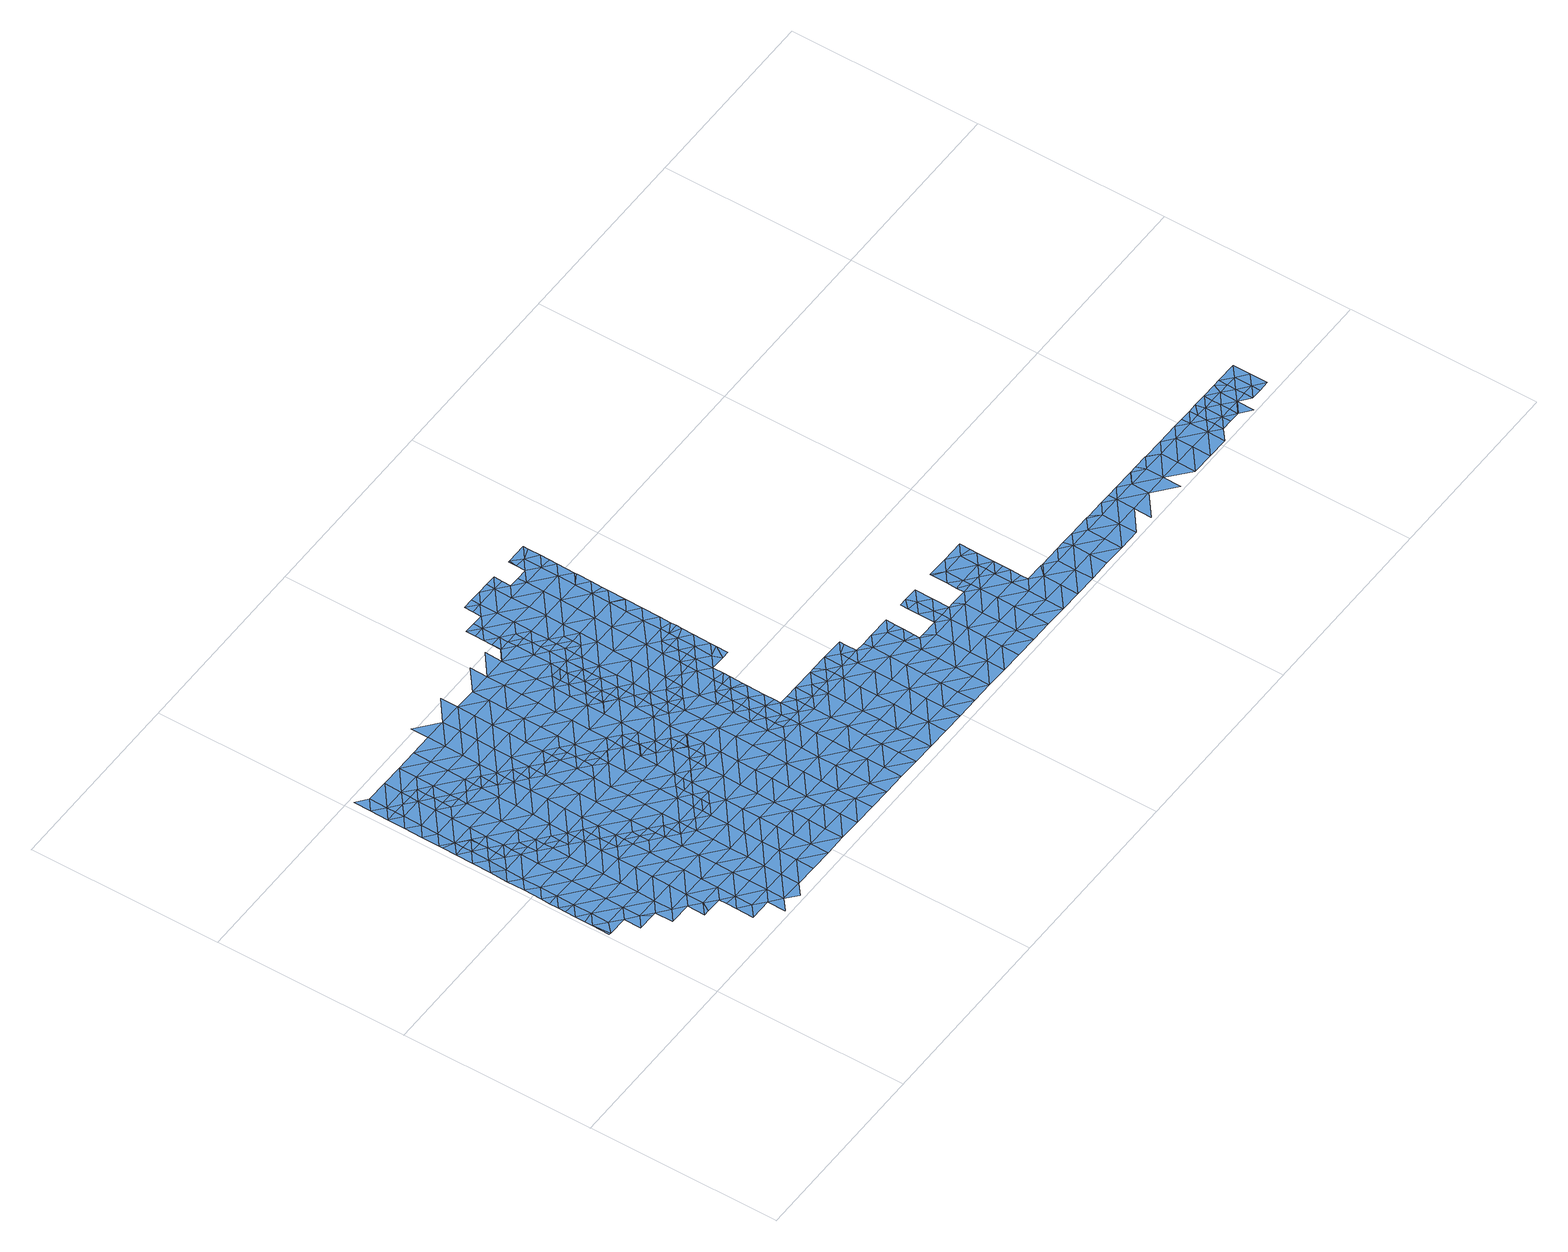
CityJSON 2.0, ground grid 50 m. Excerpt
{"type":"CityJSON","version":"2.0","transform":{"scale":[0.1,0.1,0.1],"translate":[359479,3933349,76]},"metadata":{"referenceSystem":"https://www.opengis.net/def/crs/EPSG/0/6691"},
"CityObjects":{
"waterbody1":{"type":"WaterBody","attributes":{"name":"10","class":"1140","function":"1","WaterBodyRiverFloodingRiskAttribute.description":"5","WaterBodyRiverFloodingRiskAttribute.rankOrg":"2","WaterBodyRiverFloodingRiskAttribute.adminType":"2","WaterBodyRiverFloodingRiskAttribute.scale":"L2"},"geometry":[{"type":"MultiSurface","lod":"1","boundaries":[[[0,1,2]],[[3,2,1]],[[2,4,5]],[[3,4,2]],[[5,4,6]],[[3,1,7]],[[8,6,9]],[[6,4,9]],[[10,8,9]],[[11,4,3]],[[12,13,10]],[[14,15,7]],[[11,3,7]],[[12,10,9]],[[16,13,12]],[[17,9,4]],[[18,19,16]],[[15,14,20]],[[18,16,12]],[[7,15,11]],[[17,4,11]],[[21,22,19]],[[23,15,20]],[[18,21,19]],[[17,24,9]],[[12,9,24]],[[23,25,15]],[[15,25,11]],[[26,27,23]],[[21,28,22]],[[22,28,29]],[[18,12,30]],[[31,21,18]],[[27,25,23]],[[11,32,17]],[[30,12,24]],[[33,34,29]],[[28,33,29]],[[30,31,18]],[[27,26,35]],[[17,36,24]],[[11,25,32]],[[33,37,34]],[[34,37,38]],[[31,39,21]],[[21,40,28]],[[28,41,33]],[[42,43,44]],[[36,17,32]],[[45,27,35]],[[27,46,25]],[[35,43,42]],[[47,38,37]],[[41,48,33]],[[30,24,49]],[[50,31,30]],[[48,51,33]],[[33,51,37]],[[42,45,35]],[[28,40,41]],[[49,24,36]],[[21,39,40]],[[25,52,32]],[[53,47,37]],[[46,27,45]],[[42,44,54]],[[55,39,31]],[[56,53,37]],[[50,30,49]],[[37,51,56]],[[32,57,36]],[[58,59,60]],[[50,55,31]],[[61,60,59]],[[62,41,40]],[[63,64,58]],[[52,25,46]],[[39,65,40]],[[66,49,36]],[[67,42,54]],[[56,68,53]],[[63,58,60]],[[69,62,40]],[[54,64,63]],[[65,69,40]],[[45,42,67]],[[57,32,52]],[[39,70,65]],[[71,50,49]],[[67,72,45]],[[73,74,75]],[[39,55,70]],[[54,63,67]],[[62,69,76]],[[72,77,45]],[[66,36,57]],[[66,71,49]],[[78,79,61]],[[73,75,80]],[[81,55,50]],[[46,45,77]],[[82,65,70]],[[73,83,74]],[[63,60,84]],[[60,61,84]],[[52,46,77]],[[55,85,70]],[[86,67,63]],[[87,74,83]],[[52,88,57]],[[80,89,73]],[[90,82,70]],[[61,79,84]],[[85,90,70]],[[91,63,84]],[[55,81,85]],[[88,52,77]],[[57,92,66]],[[50,71,81]],[[88,92,57]],[[82,90,93]],[[86,63,91]],[[72,67,86]],[[94,73,89]],[[66,95,71]],[[96,84,79]],[[97,77,72]],[[98,85,81]],[[79,99,100]],[[101,97,72]],[[102,103,71]],[[83,73,104]],[[71,103,81]],[[66,105,95]],[[102,71,95]],[[94,89,106]],[[84,107,91]],[[72,86,101]],[[104,73,94]],[[66,92,105]],[[103,108,81]],[[81,109,98]],[[107,86,91]],[[88,77,97]],[[108,109,81]],[[79,100,96]],[[110,111,112]],[[106,113,94]],[[114,95,105]],[[107,84,96]],[[112,115,116]],[[117,101,86]],[[92,118,105]],[[92,88,119]],[[107,117,86]],[[120,114,105]],[[88,97,119]],[[112,111,115]],[[113,121,94]],[[115,122,116]],[[118,120,105]],[[123,104,94]],[[124,122,113]],[[124,116,122]],[[92,125,118]],[[126,96,100]],[[101,127,97]],[[111,128,115]],[[121,123,94]],[[92,119,125]],[[122,121,113]],[[114,120,129]],[[130,119,97]],[[131,107,96]],[[101,117,127]],[[127,130,97]],[[128,132,115]],[[133,118,125]],[[100,134,126]],[[125,119,135]],[[107,136,117]],[[122,115,132]],[[125,137,133]],[[131,96,126]],[[138,137,125]],[[119,139,135]],[[138,125,135]],[[140,127,117]],[[128,141,132]],[[121,122,142]],[[119,130,139]],[[121,143,123]],[[144,133,137]],[[145,126,134]],[[136,140,117]],[[122,132,142]],[[107,131,136]],[[141,146,132]],[[127,147,130]],[[148,135,139]],[[143,121,142]],[[149,131,126]],[[147,139,130]],[[150,142,132]],[[139,151,148]],[[152,153,154]],[[155,123,143]],[[156,153,157]],[[156,154,153]],[[127,140,147]],[[126,145,149]],[[131,158,136]],[[159,143,142]],[[132,146,150]],[[146,157,150]],[[139,160,151]],[[161,131,149]],[[157,153,150]],[[152,162,153]],[[139,147,160]],[[159,142,150]],[[158,163,136]],[[159,164,143]],[[145,165,149]],[[131,161,158]],[[140,136,163]],[[155,143,164]],[[166,151,160]],[[167,162,168]],[[169,153,162]],[[153,170,150]],[[168,171,167]],[[163,172,140]],[[164,173,155]],[[167,171,174]],[[149,175,161]],[[147,140,172]],[[147,176,160]],[[150,177,159]],[[166,160,178]],[[162,167,169]],[[174,179,167]],[[149,165,180]],[[176,178,160]],[[161,181,158]],[[153,169,170]],[[181,163,158]],[[159,182,164]],[[149,180,175]],[[147,172,176]],[[183,169,167]],[[150,170,177]],[[184,173,164]],[[183,167,179]],[[181,161,175]],[[185,172,163]],[[183,179,186]],[[176,187,178]],[[165,188,180]],[[187,189,190]],[[190,178,187]],[[191,183,186]],[[159,177,182]],[[183,192,169]],[[169,193,170]],[[180,194,175]],[[192,193,169]],[[163,181,185]],[[184,164,182]],[[195,173,184]],[[196,189,197]],[[189,187,197]],[[176,172,198]],[[165,199,188]],[[175,194,181]],[[200,196,201]],[[202,203,204]],[[191,205,183]],[[201,196,197]],[[172,185,198]],[[204,206,207]],[[194,180,188]],[[177,170,208]],[[209,210,176]],[[210,197,187]],[[181,211,185]],[[209,176,198]],[[204,203,206]],[[194,211,181]],[[208,170,193]],[[187,176,210]],[[212,201,197]],[[213,214,205]],[[215,183,205]],[[213,207,214]],[[182,177,216]],[[182,217,184]],[[218,212,197]],[[207,206,214]],[[203,219,206]],[[192,183,215]],[[211,220,185]],[[216,177,208]],[[221,218,197]],[[185,222,198]],[[216,217,182]],[[215,205,214]],[[220,222,185]],[[223,206,219]],[[224,214,206]],[[188,199,225]],[[226,208,193]],[[198,227,209]],[[197,210,221]],[[224,206,223]],[[194,188,225]],[[192,215,228]],[[193,192,226]],[[199,229,225]],[[194,230,211]],[[231,184,217]],[[209,232,210]],[[233,215,214]],[[234,218,221]],[[192,228,226]],[[235,216,208]],[[224,236,214]],[[227,198,222]],[[224,223,237]],[[194,225,230]],[[238,235,208]],[[210,239,221]],[[215,233,228]],[[238,208,226]],[[221,240,234]],[[241,225,229]],[[232,209,227]],[[232,239,210]],[[237,242,224]],[[233,214,236]],[[243,226,228]],[[211,230,244]],[[220,211,245]],[[217,216,235]],[[246,247,248]],[[247,249,250]],[[250,248,247]],[[247,251,249]],[[233,243,228]],[[245,252,220]],[[225,253,230]],[[211,244,245]],[[240,221,239]],[[247,254,251]],[[222,220,252]],[[224,255,236]],[[254,242,256]],[[226,257,238]],[[258,217,235]],[[255,224,242]],[[256,251,254]],[[227,222,252]],[[246,259,247]],[[225,241,253]],[[239,260,240]],[[253,261,230]],[[230,262,244]],[[260,263,264]],[[264,240,260]],[[236,265,233]],[[255,242,254]],[[226,243,257]],[[257,266,238]],[[238,267,235]],[[268,269,263]],[[232,227,270]],[[271,245,244]],[[272,265,236]],[[259,273,247]],[[267,258,235]],[[227,252,270]],[[268,259,274]],[[232,275,239]],[[268,263,260]],[[274,269,268]],[[236,255,272]],[[276,253,241]],[[262,230,261]],[[262,271,244]],[[271,252,245]],[[277,275,232]],[[243,233,265]],[[268,273,259]],[[254,278,255]],[[232,270,277]],[[238,266,267]],[[254,247,278]],[[243,279,257]],[[267,280,258]],[[278,247,273]],[[252,281,270]],[[280,282,258]],[[283,243,265]],[[260,239,284]],[[278,285,255]],[[255,286,272]],[[284,239,275]],[[268,260,284]],[[287,252,271]],[[270,281,277]],[[253,276,288]],[[261,253,289]],[[266,257,279]],[[268,290,273]],[[265,272,291]],[[243,283,279]],[[289,253,288]],[[262,261,289]],[[291,272,292]],[[281,252,287]],[[293,275,277]],[[273,294,278]],[[262,295,271]],[[296,297,265]],[[265,297,283]],[[296,265,291]],[[289,295,262]],[[267,266,298]],[[255,285,286]],[[268,284,290]],[[292,272,286]],[[290,299,273]],[[267,300,280]],[[301,285,278]],[[266,279,298]],[[302,284,275]],[[303,301,278]],[[297,304,283]],[[273,299,294]],[[303,278,294]],[[283,304,279]],[[305,292,286]],[[271,306,287]],[[277,281,293]],[[293,302,275]],[[300,267,298]],[[307,305,286]],[[288,276,308]],[[309,298,279]],[[310,311,285]],[[285,311,286]],[[312,309,279]],[[285,301,310]],[[271,295,313]],[[279,304,312]],[[314,294,299]],[[315,280,300]],[[297,316,304]],[[311,317,286]],[[290,284,318]],[[317,319,286]],[[271,313,306]],[[316,297,320]],[[293,281,321]],[[288,308,322]],[[289,288,323]],[[307,286,319]],[[290,324,299]],[[325,300,298]],[[281,287,326]],[[327,280,315]],[[284,302,318]],[[328,302,293]],[[299,329,314]],[[323,288,322]],[[295,289,323]],[[330,304,316]],[[325,298,309]],[[331,328,293]],[[293,321,331]],[[287,306,326]],[[320,332,316]],[[321,281,326]],[[290,318,324]],[[333,334,295]],[[325,335,300]],[[336,337,302]],[[332,338,316]],[[299,339,329]],[[302,328,336]],[[338,340,316]],[[325,309,341]],[[318,302,337]],[[295,323,333]],[[339,299,324]],[[313,295,334]],[[315,300,335]],[[330,316,340]],[[342,321,326]],[[343,324,318]],[[322,308,344]],[[306,313,334]],[[335,345,315]],[[346,343,318]],[[322,347,323]],[[315,348,349]],[[306,350,326]],[[318,337,346]],[[341,351,325]],[[339,352,329]],[[334,350,306]],[[315,345,348]],[[338,353,340]],[[326,354,342]],[[355,352,356]],[[355,329,352]],[[357,358,324]],[[347,322,344]],[[357,324,343]],[[351,359,325]],[[325,359,335]],[[347,360,323]],[[339,324,358]],[[361,348,345]],[[362,356,352]],[[333,323,360]],[[363,334,333]],[[364,361,345]],[[365,326,350]],[[366,367,335]],[[354,326,365]],[[366,335,359]],[[368,339,358]],[[339,369,352]],[[345,335,367]],[[370,371,351]],[[351,371,359]],[[352,372,362]],[[373,364,345]],[[374,350,334]],[[363,333,360]],[[368,369,339]],[[373,345,367]],[[375,354,365]],[[376,359,371]],[[368,358,377]],[[364,373,378]],[[352,369,372]],[[347,344,379]],[[370,380,371]],[[334,363,374]],[[381,375,365]],[[382,376,371]],[[379,344,383]],[[360,347,379]],[[384,385,350]],[[377,386,368]],[[350,374,384]],[[365,350,385]],[[371,380,382]],[[387,372,369]],[[388,389,360]],[[365,385,381]],[[376,382,390]],[[377,391,386]],[[363,389,374]],[[360,379,388]],[[363,360,389]],[[369,368,392]],[[392,368,386]],[[393,387,369]],[[392,393,369]],[[383,394,379]],[[389,395,374]],[[374,396,384]],[[397,381,385]],[[395,396,374]],[[398,388,379]],[[399,393,392]],[[384,400,385]],[[385,401,397]],[[402,398,379]],[[396,400,384]],[[402,379,394]],[[403,389,388]],[[399,392,404]],[[399,405,393]],[[405,406,407]],[[407,393,405]],[[385,400,401]],[[405,408,406]],[[409,406,408]],[[395,389,403]],[[394,410,402]],[[399,404,411]],[[388,398,403]],[[412,409,408]],[[411,404,413]],[[405,399,414]],[[415,401,400]],[[414,399,411]],[[416,412,408]],[[417,408,405]],[[414,417,405]],[[402,418,398]],[[395,403,419]],[[396,395,420]],[[400,421,415]],[[418,403,398]],[[420,395,419]],[[400,396,420]],[[422,402,410]],[[416,408,423]],[[423,408,417]],[[420,424,400]],[[425,416,423]],[[400,424,421]],[[402,422,418]],[[426,419,403]],[[427,426,403]],[[427,403,418]],[[428,420,419]],[[429,421,424]],[[422,410,430]],[[420,428,424]],[[424,431,429]],[[418,422,432]],[[433,427,418]],[[432,422,430]],[[419,426,428]],[[434,426,427]],[[424,435,431]],[[433,418,432]],[[424,428,435]],[[436,428,426]],[[434,427,433]],[[430,437,432]],[[434,436,426]],[[431,435,438]],[[437,433,432]],[[439,435,428]],[[436,439,428]],[[437,430,440]],[[438,435,441]],[[442,434,433]],[[442,436,434]],[[435,443,441]],[[444,433,437]],[[443,435,439]],[[445,439,436]],[[442,433,444]],[[446,437,440]],[[447,445,436]],[[445,448,439]],[[449,443,439]],[[447,436,442]],[[449,439,448]],[[437,450,444]],[[441,443,451]],[[447,452,445]],[[446,440,453]],[[454,443,449]],[[451,443,454]],[[444,455,442]],[[450,455,444]],[[437,446,450]],[[456,452,447]],[[442,457,447]],[[455,457,442]],[[453,458,446]],[[457,456,447]],[[450,446,459]],[[459,446,458]],[[450,460,455]],[[461,456,457]],[[450,459,460]],[[462,461,457]],[[463,459,458]],[[464,465,455]],[[455,460,464]],[[457,455,465]],[[462,457,465]],[[459,466,460]],[[467,459,463]],[[468,462,465]],[[466,459,467]],[[469,465,464]],[[464,460,470]],[[468,465,471]],[[470,460,466]],[[463,472,467]],[[469,471,465]],[[467,473,466]],[[464,470,469]],[[473,467,472]],[[466,474,470]],[[473,474,466]],[[475,471,469]],[[470,476,469]],[[474,476,470]],[[469,477,475]],[[476,478,469]],[[469,478,477]],[[473,472,479]],[[479,472,480]],[[476,474,481]],[[474,473,482]],[[483,477,478]],[[484,485,476]],[[476,485,478]],[[482,473,479]],[[476,481,484]],[[481,474,482]],[[478,486,483]],[[487,486,478]],[[487,478,485]],[[488,479,480]],[[488,482,479]],[[481,482,489]],[[480,490,488]],[[489,482,491]],[[492,482,488]],[[491,482,492]],[[490,493,488]],[[494,491,492]],[[495,492,488]],[[493,490,496]],[[495,494,492]],[[495,488,493]],[[495,497,494]],[[496,498,493]],[[493,499,495]],[[497,495,500]],[[493,498,499]],[[499,501,495]],[[500,495,501]],[[502,499,498]],[[503,502,498]],[[504,500,501]],[[501,499,502]],[[501,505,504]],[[505,501,502]],[[504,505,506]],[[502,503,507]],[[506,505,508]],[[505,502,509]],[[509,502,507]],[[508,505,509]],[[510,511,507]],[[508,509,512]],[[511,509,507]],[[512,509,513]],[[511,514,509]],[[513,509,514]],[[514,515,513]],[[516,514,511]],[[517,516,511]],[[515,514,518]],[[514,519,518]],[[514,516,519]],[[518,519,520]],[[521,522,516]],[[522,523,516]],[[520,519,524]],[[519,516,523]],[[519,523,524]],[[524,523,525]],[[521,526,522]],[[523,527,525]],[[528,523,522]],[[521,529,526]],[[523,528,527]],[[522,526,528]],[[529,530,526]],[[531,527,528]],[[526,530,528]],[[529,532,530]],[[533,531,528]],[[530,533,528]],[[532,534,530]],[[533,535,531]],[[536,533,530]],[[537,536,530]],[[530,534,537]],[[536,538,533]],[[538,539,533]],[[535,533,539]],[[540,541,542]],[[543,542,544]],[[543,540,542]],[[541,545,542]],[[544,546,547]],[[547,546,548]],[[544,542,546]],[[546,549,548]],[[550,551,542]],[[542,551,546]],[[542,552,550]],[[553,549,546]],[[546,551,553]],[[549,553,554]]]}]},
"waterbody2":{"type":"WaterBody","attributes":{"name":"10","class":"1140","function":"1","WaterBodyRiverFloodingRiskAttribute.description":"5","WaterBodyRiverFloodingRiskAttribute.rankOrg":"1","WaterBodyRiverFloodingRiskAttribute.adminType":"2","WaterBodyRiverFloodingRiskAttribute.scale":"L2"},"geometry":[{"type":"MultiSurface","lod":"1","boundaries":[[[154,555,556]],[[555,154,156]],[[152,154,557]],[[162,152,557]],[[156,157,555]],[[555,157,141]],[[157,146,141]],[[558,559,560]],[[558,560,561]],[[562,561,560]],[[89,561,562]],[[89,80,561]],[[124,113,562]],[[113,106,562]],[[563,128,111]],[[106,89,562]],[[141,128,555]],[[563,555,128]],[[564,565,566]],[[111,110,563]],[[559,567,560]],[[568,569,570]],[[568,570,38]],[[38,47,568]],[[565,564,568]],[[556,557,154]],[[246,248,571]],[[248,572,571]],[[573,572,248]],[[573,574,572]],[[575,574,573]],[[575,576,574]],[[223,576,575]],[[219,576,223]],[[219,203,576]],[[249,251,573]],[[250,249,573]],[[256,242,575]],[[242,237,575]],[[251,256,575]],[[572,577,571]],[[248,250,573]],[[572,574,578]],[[251,575,573]],[[579,574,576]],[[237,223,575]],[[203,202,576]],[[204,207,580]],[[168,162,557]],[[556,581,557]],[[582,583,584]],[[585,581,556]],[[586,587,582]],[[151,166,588]],[[166,190,588]],[[190,189,588]],[[201,212,577]],[[218,577,212]],[[589,577,218]],[[589,571,577]],[[263,571,589]],[[263,589,264]],[[234,589,218]],[[577,200,201]],[[590,200,577]],[[590,591,200]],[[592,591,590]],[[591,592,593]],[[594,593,592]],[[593,594,595]],[[592,596,594]],[[592,597,596]],[[597,598,596]],[[579,598,597]],[[579,599,598]],[[579,576,599]],[[599,576,202]],[[599,202,580]],[[580,202,204]],[[600,599,580]],[[599,600,601]],[[583,601,600]],[[583,602,601]],[[587,602,583]],[[587,603,602]],[[93,603,587]],[[604,93,587]],[[586,604,587]],[[76,604,586]],[[603,605,602]],[[582,587,583]],[[602,605,601]],[[605,598,601]],[[584,583,600]],[[600,606,584]],[[606,171,584]],[[174,171,606]],[[205,191,213]],[[213,191,607]],[[607,207,213]],[[580,207,607]],[[606,580,607]],[[608,76,586]],[[62,608,41]],[[62,76,608]],[[69,604,76]],[[82,93,604]],[[90,603,93]],[[603,109,605]],[[108,609,109]],[[609,594,596]],[[120,595,129]],[[120,133,595]],[[133,144,595]],[[595,144,593]],[[593,610,591]],[[269,571,263]],[[274,571,269]],[[610,135,148]],[[90,85,603]],[[98,603,85]],[[98,109,603]],[[108,103,609]],[[611,609,103]],[[609,611,594]],[[611,129,594]],[[118,133,120]],[[144,137,593]],[[137,610,593]],[[610,137,138]],[[138,135,610]],[[102,611,103]],[[151,588,610]],[[610,588,591]],[[189,591,588]],[[591,189,196]],[[572,578,577]],[[590,577,578]],[[196,200,591]],[[597,592,590]],[[109,609,605]],[[605,609,596]],[[605,596,598]],[[579,578,574]],[[597,590,578]],[[579,597,578]],[[599,601,598]],[[580,606,600]],[[129,595,594]],[[178,190,166]],[[568,68,565]],[[68,568,53]],[[47,53,568]],[[569,567,559]],[[568,567,569]],[[567,568,564]],[[564,563,110]],[[566,563,564]],[[563,566,556]],[[566,585,556]],[[148,151,610]],[[565,585,566]],[[563,556,555]],[[557,171,168]],[[171,557,584]],[[581,584,557]],[[581,582,584]],[[585,582,581]],[[585,586,582]],[[48,41,608]],[[69,65,604]],[[65,82,604]],[[80,75,561]],[[116,124,562]],[[612,116,562]],[[112,116,612]],[[612,562,560]],[[75,558,561]],[[612,110,112]],[[560,567,612]],[[259,571,274]],[[571,259,246]],[[565,613,585]],[[240,264,589]],[[234,240,589]],[[179,174,606]],[[114,611,95]],[[114,129,611]],[[102,95,611]],[[607,179,606]],[[607,186,179]],[[191,186,607]],[[56,51,613]],[[613,68,56]],[[68,613,565]],[[564,612,567]],[[564,110,612]],[[613,586,585]],[[613,608,586]],[[51,608,613]],[[48,608,51]]]}]},
"waterbody3":{"type":"WaterBody","attributes":{"name":"10","class":"1140","function":"1","WaterBodyRiverFloodingRiskAttribute.description":"5","WaterBodyRiverFloodingRiskAttribute.rankOrg":"1","WaterBodyRiverFloodingRiskAttribute.adminType":"2","WaterBodyRiverFloodingRiskAttribute.scale":"L2"},"geometry":[{"type":"MultiSurface","lod":"1","boundaries":[[[614,615,616]],[[353,617,618]],[[619,617,620]],[[416,621,412]],[[622,621,623]],[[622,623,624]],[[625,626,627]],[[625,627,628]],[[629,622,624]],[[624,630,629]],[[628,631,632]],[[633,634,631]],[[635,636,630]],[[637,636,635]],[[633,636,637]],[[631,636,633]],[[628,636,631]],[[628,629,636]],[[628,622,629]],[[627,622,628]],[[626,622,627]],[[622,626,621]],[[626,412,621]],[[626,619,638]],[[626,625,619]],[[619,625,617]],[[617,625,632]],[[628,632,625]],[[617,632,618]],[[618,632,380]],[[632,639,380]],[[631,639,632]],[[631,640,639]],[[631,634,640]],[[641,640,634]],[[641,642,640]],[[642,641,643]],[[643,641,644]],[[645,644,641]],[[646,644,645]],[[647,644,646]],[[644,647,616]],[[647,648,616]],[[633,637,649]],[[636,629,630]],[[650,651,652]],[[341,309,312]],[[653,654,655]],[[387,393,656]],[[393,407,656]],[[657,416,425]],[[416,657,621]],[[623,621,657]],[[372,656,658]],[[355,356,659]],[[660,659,356]],[[301,659,660]],[[659,301,303]],[[658,638,660]],[[660,356,658]],[[319,620,332]],[[332,620,617]],[[338,332,617]],[[338,617,353]],[[661,332,320]],[[320,297,661]],[[661,297,296]],[[312,304,662]],[[304,330,662]],[[330,340,662]],[[340,351,662]],[[351,340,353]],[[618,351,353]],[[370,351,618]],[[376,390,663]],[[663,390,640]],[[366,376,663]],[[359,376,366]],[[364,378,664]],[[664,378,665]],[[666,665,642]],[[665,666,650]],[[666,667,650]],[[643,667,666]],[[667,643,615]],[[668,667,615]],[[651,667,668]],[[669,651,668]],[[669,670,651]],[[615,671,672]],[[671,615,614]],[[673,614,616]],[[614,673,674]],[[674,673,675]],[[675,673,676]],[[677,676,673]],[[677,673,678]],[[679,652,680]],[[307,319,661]],[[681,653,682]],[[682,653,655]],[[655,683,682]],[[664,682,683]],[[361,684,349]],[[684,361,664]],[[361,349,348]],[[664,683,684]],[[682,685,681]],[[685,682,650]],[[652,685,650]],[[686,685,652]],[[652,687,686]],[[679,687,652]],[[680,652,651]],[[688,680,651]],[[674,675,689]],[[673,616,678]],[[688,651,670]],[[672,668,615]],[[650,667,651]],[[650,682,665]],[[665,682,664]],[[361,364,664]],[[390,382,639]],[[662,351,341]],[[341,312,662]],[[332,661,319]],[[314,659,294]],[[303,294,659]],[[310,301,660]],[[658,356,362]],[[362,372,658]],[[372,387,656]],[[648,678,616]],[[615,644,616]],[[633,649,690]],[[633,690,645]],[[691,645,690]],[[646,645,691]],[[633,645,641]],[[643,644,615]],[[642,643,666]],[[640,642,663]],[[633,641,634]],[[390,639,640]],[[382,380,639]],[[370,618,380]],[[638,619,692]],[[658,693,638]],[[409,412,693]],[[626,693,412]],[[693,626,638]],[[407,406,656]],[[406,409,693]],[[406,693,656]],[[693,658,656]],[[314,329,659]],[[310,660,311]],[[660,692,311]],[[638,692,660]],[[317,311,692]],[[319,692,620]],[[620,692,619]],[[378,694,665]],[[642,665,694]],[[661,305,307]],[[291,292,305]],[[296,291,305]],[[694,663,642]],[[694,367,663]],[[694,378,373]],[[373,367,694]],[[367,366,663]],[[296,305,661]],[[319,317,692]],[[329,355,659]]]}]},
"waterbody4":{"type":"WaterBody","attributes":{"name":"10","class":"1140","function":"1","WaterBodyRiverFloodingRiskAttribute.description":"5","WaterBodyRiverFloodingRiskAttribute.rankOrg":"1","WaterBodyRiverFloodingRiskAttribute.adminType":"2","WaterBodyRiverFloodingRiskAttribute.scale":"L2"},"geometry":[{"type":"MultiSurface","lod":"1","boundaries":[[[421,695,696]],[[421,429,695]],[[431,697,695]],[[429,431,695]],[[697,698,695]],[[342,354,699]],[[381,397,700]],[[401,415,701]],[[702,343,346]],[[703,343,702]],[[358,357,703]],[[377,358,703]],[[377,703,391]],[[701,704,705]],[[703,702,706]],[[354,707,699]],[[708,354,375]],[[708,707,354]],[[706,702,709]],[[357,343,703]],[[710,703,706]],[[391,703,710]],[[375,381,708]],[[711,708,381]],[[705,711,700]],[[700,711,381]],[[331,321,342]],[[331,342,699]],[[712,707,708]],[[712,708,711]],[[397,401,700]],[[401,705,700]],[[401,701,705]],[[415,421,701]],[[696,701,421]],[[696,704,701]],[[698,696,695]],[[346,337,702]],[[337,336,713]],[[336,328,713]],[[699,328,331]],[[699,707,713]],[[337,713,702]],[[709,702,713]],[[709,713,714]],[[707,714,713]],[[328,699,713]]]}]},
"waterbody5":{"type":"WaterBody","attributes":{"name":"10","class":"1140","function":"1","WaterBodyRiverFloodingRiskAttribute.description":"5","WaterBodyRiverFloodingRiskAttribute.rankOrg":"1","WaterBodyRiverFloodingRiskAttribute.adminType":"2","WaterBodyRiverFloodingRiskAttribute.scale":"L2"},"geometry":[{"type":"MultiSurface","lod":"1","boundaries":[[[715,716,717]],[[462,718,719]],[[716,715,720]],[[716,720,719]],[[721,461,719]],[[720,721,719]],[[716,719,718]],[[715,717,722]],[[717,716,723]],[[718,723,716]],[[461,462,719]],[[461,721,456]]]}]},
"waterbody6":{"type":"WaterBody","attributes":{"name":"10","class":"1140","function":"1","WaterBodyRiverFloodingRiskAttribute.description":"5","WaterBodyRiverFloodingRiskAttribute.rankOrg":"1","WaterBodyRiverFloodingRiskAttribute.adminType":"2","WaterBodyRiverFloodingRiskAttribute.scale":"L2"},"geometry":[{"type":"MultiSurface","lod":"1","boundaries":[[[724,725,726]],[[725,724,727]],[[728,727,724]],[[729,727,728]],[[477,727,729]],[[477,483,727]],[[483,486,727]],[[724,726,730]],[[731,728,724]],[[727,486,725]],[[730,731,724]],[[475,477,729]],[[732,471,475]],[[729,732,475]],[[733,732,729]],[[731,734,728]],[[735,728,734]],[[729,728,733]],[[733,728,735]]]}]},
"waterbody7":{"type":"WaterBody","attributes":{"name":"10","class":"1140","function":"1","WaterBodyRiverFloodingRiskAttribute.description":"5","WaterBodyRiverFloodingRiskAttribute.rankOrg":"1","WaterBodyRiverFloodingRiskAttribute.adminType":"2","WaterBodyRiverFloodingRiskAttribute.scale":"L2"},"geometry":[{"type":"MultiSurface","lod":"1","boundaries":[[[537,534,736]],[[543,544,736]],[[737,539,538]],[[541,543,736]],[[738,541,736]],[[534,738,736]],[[541,540,543]],[[536,739,538]],[[736,739,536]],[[739,736,544]],[[548,737,739]],[[547,548,739]],[[547,739,544]],[[736,536,537]],[[739,737,538]]]}]},
"waterbody8":{"type":"WaterBody","attributes":{"name":"10","class":"1140","function":"1","WaterBodyRiverFloodingRiskAttribute.description":"5","WaterBodyRiverFloodingRiskAttribute.rankOrg":"1","WaterBodyRiverFloodingRiskAttribute.adminType":"2","WaterBodyRiverFloodingRiskAttribute.scale":"L2"},"geometry":[{"type":"MultiSurface","lod":"1","boundaries":[[[550,552,740]],[[551,740,741]],[[550,740,551]],[[552,742,740]],[[742,743,740]],[[743,744,740]],[[744,745,741]],[[554,741,745]],[[553,741,554]],[[740,744,741]],[[551,741,553]]]}]}
},
"vertices":[
[7,293,8],[12,293,8],[8,340,8],[36,316,8],[37,362,8],[8,359,8],[8,386,8],[64,292,8],[9,411,8],[37,409,8],[9,432,9],[92,315,8],[38,455,8],[9,454,9],[63,247,8],[92,269,8],[10,478,9],[93,362,8],[39,501,8],[11,525,9],[107,246,8],[39,547,8],[11,570,9],[119,246,8],[94,408,8],[148,268,8],[119,199,8],[148,222,8],[40,593,8],[12,617,10],[95,454,8],[95,500,8],[149,314,8],[41,640,10],[13,664,10],[176,198,8],[150,361,8],[42,686,10],[13,709,10],[96,546,8],[97,592,8],[69,616,9],[204,175,8],[175,152,8],[189,152,8],[204,221,8],[205,267,8],[42,709,10],[69,639,10],[151,407,8],[151,453,8],[70,663,10],[206,313,8],[70,708,10],[231,151,8],[152,499,8],[70,685,10],[207,360,8],[231,105,8],[230,59,8],[259,82,8],[287,58,8],[97,616,9],[260,128,8],[231,131,8],[125,569,8],[207,406,8],[260,174,8],[71,708,10],[125,592,8],[153,545,8],[208,452,8],[261,220,8],[45,917,10],[17,941,10],[16,894,10],[125,615,9],[262,266,8],[286,11,8],[315,34,8],[45,894,10],[209,498,8],[153,568,8],[46,963,10],[316,81,8],[181,522,8],[317,173,8],[18,986,10],[262,312,8],[73,893,10],[181,545,8],[316,127,8],[263,359,8],[182,568,8],[102,916,10],[236,428,8],[372,80,8],[318,265,8],[209,522,8],[343,10,8],[371,33,8],[318,219,8],[236,451,8],[236,475,8],[103,962,10],[264,405,8],[102,893,10],[373,126,8],[237,498,8],[237,521,8],[128,800,10],[157,800,10],[129,823,10],[130,892,10],[264,428,8],[157,823,10],[129,846,10],[374,172,8],[292,382,8],[319,311,8],[292,405,8],[159,915,10],[158,869,10],[159,961,10],[129,869,10],[320,358,8],[429,79,8],[374,218,8],[185,799,10],[293,427,8],[375,265,8],[430,125,8],[214,822,10],[320,381,8],[428,32,8],[348,334,8],[430,171,8],[348,380,8],[348,358,8],[376,311,8],[431,218,8],[213,799,10],[215,868,10],[215,914,10],[348,381,8],[485,31,8],[242,799,10],[432,264,8],[376,334,8],[486,78,8],[270,821,10],[405,333,8],[269,752,10],[270,775,10],[241,752,10],[216,960,10],[241,775,10],[242,798,10],[487,170,8],[271,867,10],[432,310,8],[486,124,8],[298,751,10],[488,217,8],[272,914,10],[541,31,8],[433,333,8],[326,727,10],[298,728,10],[326,774,10],[327,820,10],[297,705,10],[488,263,8],[273,960,10],[325,704,10],[543,123,8],[489,309,8],[328,866,10],[461,333,8],[353,704,10],[542,77,8],[544,169,8],[329,913,10],[382,727,10],[329,959,10],[544,216,8],[354,704,10],[490,355,8],[599,76,7],[462,379,8],[461,356,8],[382,703,10],[383,773,10],[384,819,10],[600,122,7],[273,1006,10],[462,402,8],[491,401,8],[545,262,8],[598,30,7],[462,425,8],[491,424,8],[409,611,9],[437,610,9],[409,634,10],[411,703,10],[438,634,10],[410,657,10],[385,865,10],[546,308,8],[547,354,8],[600,168,7],[519,424,8],[410,680,10],[438,680,10],[439,726,10],[385,912,10],[386,958,10],[520,424,8],[465,610,9],[601,215,7],[547,401,8],[602,261,7],[466,610,9],[494,633,10],[656,75,7],[440,818,10],[602,307,7],[440,772,10],[655,29,7],[656,121,7],[387,1004,10],[603,354,7],[496,725,10],[548,423,8],[442,911,10],[495,679,10],[494,609,9],[441,864,10],[604,400,8],[576,423,8],[711,28,7],[522,609,9],[496,771,10],[657,167,7],[658,214,7],[549,516,8],[549,539,8],[521,517,8],[522,562,8],[521,540,8],[522,563,8],[658,260,7],[712,74,7],[550,585,8],[551,632,10],[522,586,8],[497,817,10],[443,957,10],[577,516,8],[605,446,8],[713,121,7],[714,167,7],[576,469,8],[576,446,8],[552,724,10],[498,863,10],[499,910,10],[605,492,8],[576,470,8],[659,306,7],[714,213,7],[552,678,10],[606,538,8],[577,493,8],[661,399,8],[768,27,7],[660,353,7],[607,584,8],[554,816,10],[499,956,10],[716,305,7],[500,1002,10],[553,770,10],[661,445,8],[608,631,9],[608,677,9],[715,259,7],[769,74,7],[770,120,7],[662,491,8],[580,701,9],[580,700,9],[717,352,7],[635,561,8],[770,166,7],[580,723,9],[581,747,9],[555,862,10],[663,537,8],[555,909,10],[636,607,8],[717,398,8],[635,584,8],[582,793,9],[581,700,9],[772,258,7],[609,700,9],[825,26,7],[582,839,10],[636,630,9],[636,654,9],[582,816,9],[771,212,7],[663,560,8],[556,955,10],[610,770,9],[637,676,9],[718,444,8],[637,699,9],[609,746,9],[745,328,7],[826,73,7],[826,119,7],[719,490,8],[611,862,10],[772,304,7],[557,1001,10],[745,375,8],[691,560,8],[610,793,9],[745,351,7],[638,746,9],[827,165,7],[828,211,7],[612,908,10],[746,397,8],[746,420,8],[638,769,9],[719,536,8],[638,792,9],[611,838,9],[773,328,7],[747,467,8],[881,25,6],[613,954,10],[747,443,8],[882,72,6],[584,977,10],[584,978,10],[828,257,7],[639,838,9],[720,583,8],[639,792,9],[801,327,7],[692,583,8],[692,606,8],[747,490,8],[748,513,8],[640,884,10],[883,118,6],[585,977,10],[721,606,8],[884,164,7],[613,977,10],[829,303,7],[640,908,10],[641,931,10],[776,536,8],[777,582,8],[667,837,9],[668,861,10],[749,605,8],[641,954,10],[884,210,7],[829,327,7],[668,884,10],[776,513,8],[642,976,10],[939,71,6],[696,837,9],[858,326,7],[696,860,10],[938,24,6],[885,257,7],[886,303,7],[804,530,8],[777,605,8],[940,117,6],[940,163,7],[696,884,10],[804,512,8],[805,558,8],[805,604,8],[995,23,6],[941,210,7],[942,256,7],[886,326,7],[996,116,6],[833,581,8],[942,302,7],[914,325,7],[996,70,6],[997,162,7],[842,557,8],[834,627,9],[806,651,9],[806,628,9],[835,673,9],[806,674,9],[1051,23,6],[862,588,8],[807,697,9],[862,557,8],[862,604,8],[943,325,7],[835,696,9],[863,650,9],[1053,115,6],[998,209,7],[998,255,7],[971,324,7],[1052,69,6],[864,682,9],[999,301,7],[864,696,9],[1054,208,7],[1054,161,7],[1055,254,7],[999,324,7],[1108,22,6],[1028,324,7],[1109,68,6],[1110,114,6],[1110,160,7],[1056,300,7],[1111,207,7],[1166,67,6],[1054,323,7],[1112,253,7],[1165,21,6],[1085,323,7],[1167,159,6],[1112,299,7],[1166,113,6],[1139,230,6],[1222,66,6],[1168,206,6],[1140,246,6],[1140,275,7],[1223,113,6],[1141,322,7],[1151,230,6],[1221,20,6],[1141,297,7],[1224,159,6],[1197,229,6],[1224,205,6],[1278,19,6],[1279,66,6],[1280,112,6],[1225,228,6],[1253,228,6],[1335,18,6],[1280,158,6],[1281,204,6],[1336,111,6],[1336,65,6],[1269,228,6],[1338,203,6],[1337,157,6],[1310,227,6],[1391,17,6],[1392,64,6],[1393,110,6],[1338,227,6],[1394,156,6],[1366,226,6],[1394,202,6],[1449,63,5],[1448,16,5],[1422,132,6],[1450,109,5],[1395,226,6],[1422,151,6],[1423,179,6],[1423,225,6],[1423,200,6],[1505,62,5],[1470,131,6],[1505,15,5],[1478,131,5],[1506,108,5],[1562,61,5],[1535,130,5],[1563,107,5],[1561,15,5],[1558,130,5],[1618,14,5],[1619,60,5],[1591,129,5],[1620,106,5],[1675,59,5],[1675,13,5],[1648,129,5],[1676,105,5],[1658,128,5],[1732,58,5],[1705,128,5],[1733,105,5],[1731,12,5],[1789,58,5],[1733,127,5],[1762,127,5],[1790,104,5],[1817,126,5],[1846,57,5],[1845,10,5],[1818,126,5],[1846,103,5],[1839,126,5],[1901,9,5],[1902,56,5],[1903,102,5],[1875,125,5],[1878,125,5],[1959,55,5],[1931,124,5],[1960,101,5],[1958,8,5],[2016,54,5],[1988,123,5],[2015,7,5],[2016,100,5],[2043,30,5],[2015,123,5],[2044,77,5],[2044,54,5],[2044,100,5],[2045,122,5],[2100,30,5],[2100,29,5],[2129,52,5],[2101,53,5],[2101,76,5],[2128,6,5],[2130,98,5],[2101,99,5],[2102,121,5],[2140,121,5],[2157,52,5],[2157,75,5],[2157,29,5],[2158,98,5],[2158,121,5],
[213,776,10],[212,729,10],[269,728,10],[16,848,10],[15,802,10],[44,824,10],[45,870,10],[101,870,10],[156,777,10],[100,778,10],[99,731,10],[156,730,10],[43,778,10],[42,732,10],[14,756,10],[14,745,10],[549,493,8],[492,494,8],[493,540,8],[436,541,8],[493,586,8],[437,587,8],[491,447,8],[435,495,8],[379,542,8],[381,634,10],[212,683,10],[211,637,10],[268,636,10],[268,682,10],[155,684,10],[154,638,10],[210,591,8],[433,356,8],[548,447,8],[435,448,8],[434,402,8],[378,449,8],[377,403,8],[321,450,8],[321,404,8],[322,497,8],[379,496,8],[323,543,8],[380,588,8],[324,635,10],[323,589,8],[267,590,8],[209,544,8],[154,591,8],[266,544,8],[325,681,10],[382,680,10],[98,639,10],[265,498,8],[377,357,8],[265,451,8],[100,824,10],[98,685,10],
[813,1067,10],[784,1044,10],[841,1043,10],[666,769,9],[667,815,9],[722,721,9],[666,722,9],[836,719,9],[836,766,9],[865,742,9],[865,789,9],[723,768,9],[779,720,9],[780,767,9],[780,813,9],[837,812,9],[866,834,9],[781,859,10],[724,814,9],[839,905,10],[782,906,10],[866,836,9],[838,858,10],[867,881,10],[722,675,9],[725,860,10],[725,906,10],[783,952,10],[726,952,10],[783,998,10],[840,997,10],[839,951,10],[868,973,10],[869,1020,10],[869,1040,10],[867,897,10],[671,1046,10],[728,1091,10],[671,1092,10],[586,1071,10],[586,1070,10],[586,1047,10],[778,628,9],[864,712,9],[721,629,9],[663,583,8],[664,630,9],[609,723,9],[610,816,9],[669,907,10],[613,1000,10],[670,999,10],[727,998,10],[727,1045,10],[756,1068,10],[757,1091,10],[757,1113,10],[812,1067,10],[784,1067,10],[841,1089,10],[813,1090,10],[818,1112,10],[870,1112,10],[870,1099,10],[870,1066,10],[672,1115,10],[700,1114,10],[614,1070,10],[614,1047,10],[585,1024,10],[585,1001,10],[643,1070,10],[643,1092,10],[644,1115,10],[729,1114,10],[813,1112,10],[868,927,10],[868,967,10],[665,676,9],[778,674,9],[669,953,10],
[1000,347,7],[972,371,7],[1028,357,7],[1028,370,7],[773,351,7],[887,349,7],[943,348,7],[775,443,8],[775,490,8],[930,372,7],[915,372,7],[803,466,8],[802,374,7],[830,350,7],[802,419,8],[803,477,8],[859,373,7],[826,373,7],[774,397,8],[802,391,8],
[1198,301,6],[1226,297,6],[1218,321,6],[1254,273,6],[1225,251,6],[1197,274,6],[1197,231,6],[1198,321,6],[1254,320,6],
[1396,295,6],[1424,271,6],[1424,288,6],[1395,248,6],[1339,295,6],[1338,249,6],[1425,317,6],[1368,318,6],[1310,247,6],[1311,273,6],[1311,319,6],[1311,314,6],
[2072,53,5],[2068,122,5],[2072,30,5],[2073,99,5],
[2186,51,5],[2186,97,5],[2185,28,5],[2214,28,5],[2214,74,5],[2215,120,5]
]}
